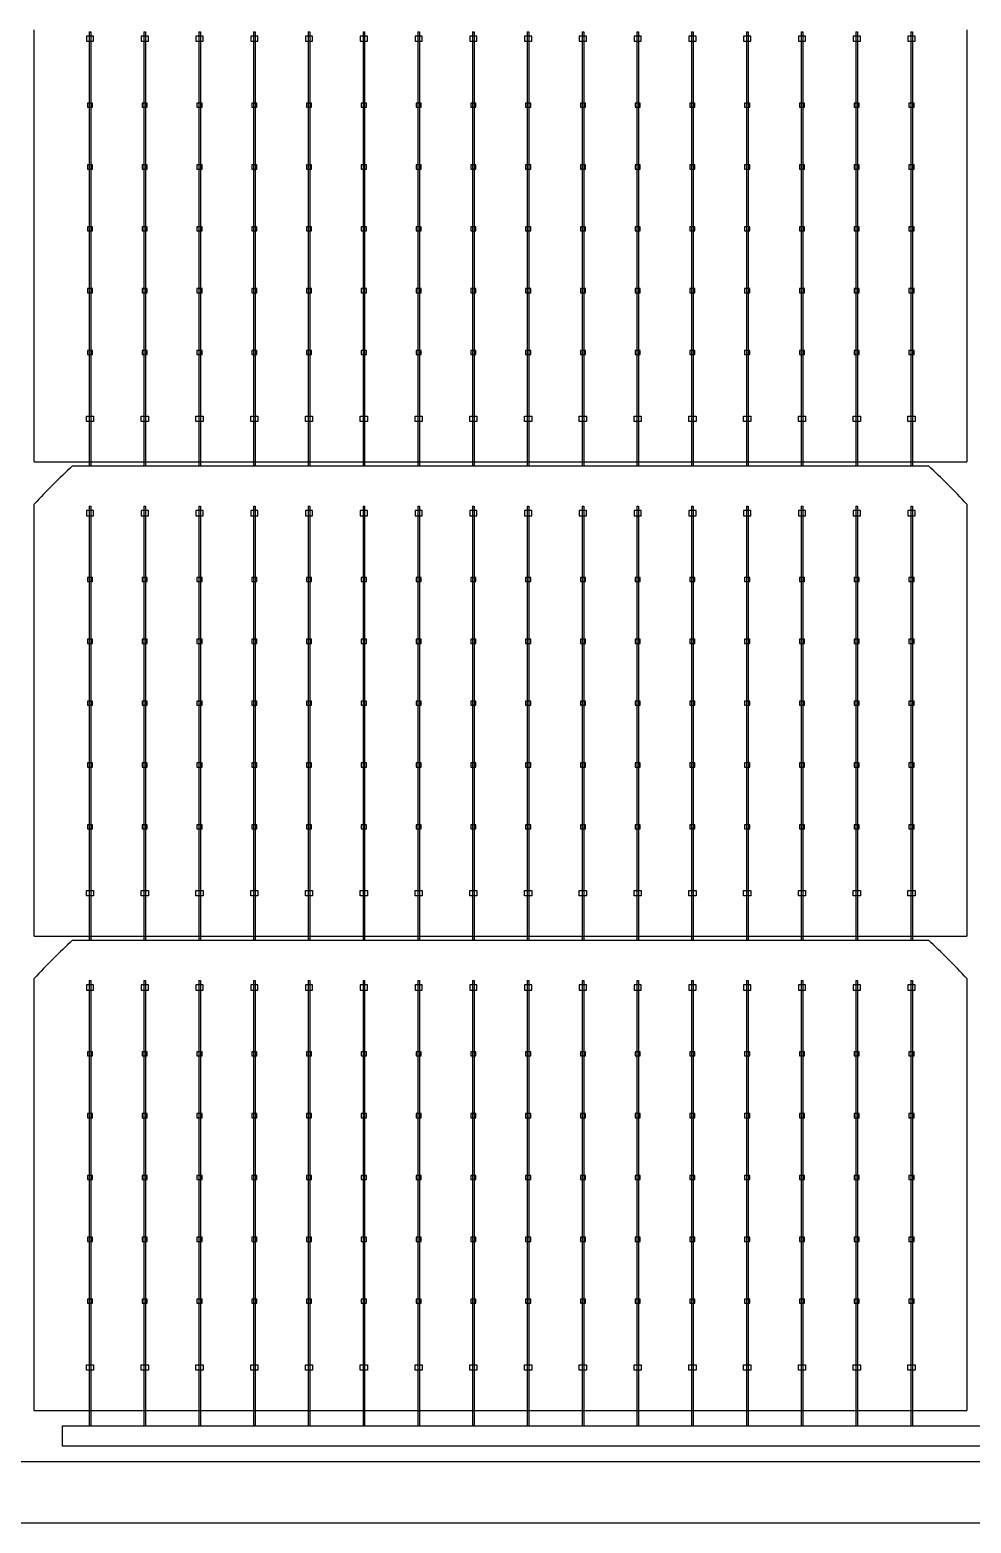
# Model space of a CAD drawing. Header units: millimetres. Extents: x 10297564 to 11610295, y -9287743 to -8409454.
# Drawn here: x 10395599 to 10398164, y -9107605 to -9103535 of the extents above; entities that cross this region are included whole.
import ezdxf

# ---------------------------------------------------------------- set-up
doc = ezdxf.new("R2010")
doc.units = ezdxf.units.MM
doc.header["$LTSCALE"] = 100

msp = doc.modelspace()

# ---------------------------------------------------------------- linework, layer by layer
for p, q in [((10395760.6, -9103540.5), (10395760.6, -9104723.3)), ((10395765.1, -9103540.5), (10395765.1, -9104723.3)), ((10395909.8, -9103540.5), (10395909.8, -9104723.3)), ((10395914.3, -9103540.5), (10395914.3, -9104723.3)), ((10396059.1, -9103540.5), (10396059.1, -9104723.3)), ((10396063.5, -9103540.5), (10396063.5, -9104723.3)), ((10396208.3, -9103540.5), (10396208.3, -9104723.3)), ((10396212.8, -9103540.5), (10396212.8, -9104723.3)), ((10396357.6, -9103540.5), (10396357.6, -9104723.3)), ((10396362, -9103540.5), (10396362, -9104723.3)), ((10396506.8, -9103540.5), (10396506.8, -9104723.3)), ((10396511.3, -9103540.5), (10396511.3, -9104723.3)), ((10396656.1, -9103540.5), (10396656.1, -9104723.3)), ((10396660.5, -9103540.5), (10396660.5, -9104723.3)), ((10396805.3, -9103540.5), (10396805.3, -9104723.3)), ((10396809.8, -9103540.5), (10396809.8, -9104723.3)), ((10396954.6, -9103540.5), (10396954.6, -9104723.3)), ((10396959, -9103540.5), (10396959, -9104723.3)), ((10397103.8, -9103540.5), (10397103.8, -9104723.3)), ((10397108.3, -9103540.5), (10397108.3, -9104723.3)), ((10397253.1, -9103540.5), (10397253.1, -9104723.3)), ((10397257.5, -9103540.5), (10397257.5, -9104723.3)), ((10397402.3, -9103540.5), (10397402.3, -9104723.3)), ((10397406.8, -9103540.5), (10397406.8, -9104723.3)), ((10397551.6, -9103540.5), (10397551.6, -9104723.3)), ((10397556, -9103540.5), (10397556, -9104723.3)), ((10397700.8, -9103540.5), (10397700.8, -9104723.3)), ((10397705.3, -9103540.5), (10397705.3, -9104723.3)), ((10397850.1, -9103540.5), (10397850.1, -9104723.3)), ((10397854.5, -9103540.5), (10397854.5, -9104723.3)), ((10397999.3, -9103540.5), (10397999.3, -9104723.3)), ((10398003.8, -9103540.5), (10398003.8, -9104723.3)), ((10395610.8, -9104712.1), (10398152.2, -9104712.1)), ((10395760.6, -9104833.1), (10395760.6, -9106016)), ((10395765.1, -9104833.1), (10395765.1, -9106016)), ((10395909.8, -9104833.1), (10395909.8, -9106016)), ((10395914.3, -9104833.1), (10395914.3, -9106016)), ((10396059.1, -9104833.1), (10396059.1, -9106016)), ((10396063.5, -9104833.1), (10396063.5, -9106016)), ((10396208.3, -9104833.1), (10396208.3, -9106016)), ((10396212.8, -9104833.1), (10396212.8, -9106016)), ((10396357.6, -9104833.1), (10396357.6, -9106016)), ((10396362, -9104833.1), (10396362, -9106016)), ((10396506.8, -9104833.1), (10396506.8, -9106016)), ((10396511.3, -9104833.1), (10396511.3, -9106016)), ((10396656.1, -9104833.1), (10396656.1, -9106016)), ((10396660.5, -9104833.1), (10396660.5, -9106016)), ((10396805.3, -9104833.1), (10396805.3, -9106016)), ((10396809.8, -9104833.1), (10396809.8, -9106016)), ((10396954.6, -9104833.1), (10396954.6, -9106016)), ((10396959, -9104833.1), (10396959, -9106016)), ((10397103.8, -9104833.1), (10397103.8, -9106016)), ((10397108.3, -9104833.1), (10397108.3, -9106016)), ((10397253.1, -9104833.1), (10397253.1, -9106016)), ((10397257.5, -9104833.1), (10397257.5, -9106016)), ((10397402.3, -9104833.1), (10397402.3, -9106016)), ((10397406.8, -9104833.1), (10397406.8, -9106016)), ((10397551.6, -9104833.1), (10397551.6, -9106016)), ((10397556, -9104833.1), (10397556, -9106016)), ((10397700.8, -9104833.1), (10397700.8, -9106016)), ((10397705.3, -9104833.1), (10397705.3, -9106016)), ((10397850.1, -9104833.1), (10397850.1, -9106016)), ((10397854.5, -9104833.1), (10397854.5, -9106016)), ((10397999.3, -9104833.1), (10397999.3, -9106016)), ((10398003.8, -9104833.1), (10398003.8, -9106016)), ((10395610.8, -9106004.8), (10398152.2, -9106004.8)), ((10395760.6, -9106125.8), (10395760.6, -9107339.3)), ((10395765.1, -9106125.8), (10395765.1, -9107339.3)), ((10395909.8, -9106125.8), (10395909.8, -9107339.3)), ((10395914.3, -9106125.8), (10395914.3, -9107339.3)), ((10396059.1, -9106125.8), (10396059.1, -9107339.3)), ((10396063.5, -9106125.8), (10396063.5, -9107339.3)), ((10396208.3, -9106125.8), (10396208.3, -9107339.3)), ((10396212.8, -9106125.8), (10396212.8, -9107339.3)), ((10396357.6, -9106125.8), (10396357.6, -9107339.3)), ((10396362, -9106125.8), (10396362, -9107339.3)), ((10396506.8, -9106125.8), (10396506.8, -9107339.3)), ((10396511.3, -9106125.8), (10396511.3, -9107339.3)), ((10396656.1, -9106125.8), (10396656.1, -9107339.3)), ((10396660.5, -9106125.8), (10396660.5, -9107339.3)), ((10396805.3, -9106125.8), (10396805.3, -9107339.3)), ((10396809.8, -9106125.8), (10396809.8, -9107339.3)), ((10396954.6, -9106125.8), (10396954.6, -9107339.3)), ((10396959, -9106125.8), (10396959, -9107339.3)), ((10397103.8, -9106125.8), (10397103.8, -9107339.3)), ((10397108.3, -9106125.8), (10397108.3, -9107339.3)), ((10397253.1, -9106125.8), (10397253.1, -9107339.3)), ((10397257.5, -9106125.8), (10397257.5, -9107339.3)), ((10397402.3, -9106125.8), (10397402.3, -9107339.3)), ((10397406.8, -9106125.8), (10397406.8, -9107339.3)), ((10397551.6, -9106125.8), (10397551.6, -9107339.3)), ((10397556, -9106125.8), (10397556, -9107339.3)), ((10397700.8, -9106125.8), (10397700.8, -9107339.3)), ((10397705.3, -9106125.8), (10397705.3, -9107339.3)), ((10397850.1, -9106125.8), (10397850.1, -9107339.3)), ((10397854.5, -9106125.8), (10397854.5, -9107339.3)), ((10397999.3, -9106125.8), (10397999.3, -9107339.3)), ((10398003.8, -9106125.8), (10398003.8, -9107339.3)), ((10395610.8, -9107297.4), (10398152.2, -9107297.4))]:
    msp.add_line(p, q)
for points in [[(10390262.3, -9073235.9), (10406065.8, -9073235.9), (10406065.8, -9107604.7), (10390262.3, -9107604.7)], [(10390429.7, -9073403.3), (10405898.4, -9073403.3), (10405898.4, -9107437.3), (10390429.7, -9107437.3)], [(10395772.6, -9103566.5), (10395772.6, -9103552.6), (10395753.1, -9103552.6), (10395753.1, -9103566.5)], [(10395921.8, -9103566.5), (10395921.8, -9103552.6), (10395902.3, -9103552.6), (10395902.3, -9103566.5)], [(10396071.1, -9103566.5), (10396071.1, -9103552.6), (10396051.6, -9103552.6), (10396051.6, -9103566.5)], [(10396220.3, -9103566.5), (10396220.3, -9103552.6), (10396200.8, -9103552.6), (10396200.8, -9103566.5)], [(10396369.6, -9103566.5), (10396369.6, -9103552.6), (10396350, -9103552.6), (10396350, -9103566.5)], [(10396518.8, -9103566.5), (10396518.8, -9103552.6), (10396499.3, -9103552.6), (10396499.3, -9103566.5)], [(10396668.1, -9103566.5), (10396668.1, -9103552.6), (10396648.5, -9103552.6), (10396648.5, -9103566.5)], [(10396817.3, -9103566.5), (10396817.3, -9103552.6), (10396797.8, -9103552.6), (10396797.8, -9103566.5)], [(10396966.6, -9103566.5), (10396966.6, -9103552.6), (10396947, -9103552.6), (10396947, -9103566.5)], [(10397115.8, -9103566.5), (10397115.8, -9103552.6), (10397096.3, -9103552.6), (10397096.3, -9103566.5)], [(10397265.1, -9103566.5), (10397265.1, -9103552.6), (10397245.5, -9103552.6), (10397245.5, -9103566.5)], [(10397414.3, -9103566.5), (10397414.3, -9103552.6), (10397394.8, -9103552.6), (10397394.8, -9103566.5)], [(10397563.6, -9103566.5), (10397563.6, -9103552.6), (10397544, -9103552.6), (10397544, -9103566.5)], [(10397712.8, -9103566.5), (10397712.8, -9103552.6), (10397693.3, -9103552.6), (10397693.3, -9103566.5)], [(10397862.1, -9103566.5), (10397862.1, -9103552.6), (10397842.5, -9103552.6), (10397842.5, -9103566.5)], [(10398011.3, -9103566.5), (10398011.3, -9103552.6), (10397991.8, -9103552.6), (10397991.8, -9103566.5)], [(10395755.8, -9103746.1), (10395769.8, -9103746.1), (10395769.8, -9103734.9), (10395755.8, -9103734.9)], [(10395905.1, -9103746.1), (10395919, -9103746.1), (10395919, -9103734.9), (10395905.1, -9103734.9)], [(10396054.3, -9103746.1), (10396068.3, -9103746.1), (10396068.3, -9103734.9), (10396054.3, -9103734.9)], [(10396203.6, -9103746.1), (10396217.5, -9103746.1), (10396217.5, -9103734.9), (10396203.6, -9103734.9)], [(10396352.8, -9103746.1), (10396366.8, -9103746.1), (10396366.8, -9103734.9), (10396352.8, -9103734.9)], [(10396502.1, -9103746.1), (10396516, -9103746.1), (10396516, -9103734.9), (10396502.1, -9103734.9)], [(10396651.3, -9103746.1), (10396665.3, -9103746.1), (10396665.3, -9103734.9), (10396651.3, -9103734.9)], [(10396800.6, -9103746.1), (10396814.5, -9103746.1), (10396814.5, -9103734.9), (10396800.6, -9103734.9)], [(10396949.8, -9103746.1), (10396963.8, -9103746.1), (10396963.8, -9103734.9), (10396949.8, -9103734.9)], [(10397099.1, -9103746.1), (10397113, -9103746.1), (10397113, -9103734.9), (10397099.1, -9103734.9)], [(10397248.3, -9103746.1), (10397262.3, -9103746.1), (10397262.3, -9103734.9), (10397248.3, -9103734.9)], [(10397397.6, -9103746.1), (10397411.5, -9103746.1), (10397411.5, -9103734.9), (10397397.6, -9103734.9)], [(10397546.8, -9103746.1), (10397560.8, -9103746.1), (10397560.8, -9103734.9), (10397546.8, -9103734.9)], [(10397696.1, -9103746.1), (10397710, -9103746.1), (10397710, -9103734.9), (10397696.1, -9103734.9)], [(10397845.3, -9103746.1), (10397859.3, -9103746.1), (10397859.3, -9103734.9), (10397845.3, -9103734.9)], [(10397994.6, -9103746.1), (10398008.5, -9103746.1), (10398008.5, -9103734.9), (10397994.6, -9103734.9)], [(10395755.8, -9103914.5), (10395769.8, -9103914.5), (10395769.8, -9103903.4), (10395755.8, -9103903.4)], [(10395905.1, -9103914.5), (10395919, -9103914.5), (10395919, -9103903.4), (10395905.1, -9103903.4)], [(10396054.3, -9103914.5), (10396068.3, -9103914.5), (10396068.3, -9103903.4), (10396054.3, -9103903.4)], [(10396203.6, -9103914.5), (10396217.5, -9103914.5), (10396217.5, -9103903.4), (10396203.6, -9103903.4)], [(10396352.8, -9103914.5), (10396366.8, -9103914.5), (10396366.8, -9103903.4), (10396352.8, -9103903.4)], [(10396502.1, -9103914.5), (10396516, -9103914.5), (10396516, -9103903.4), (10396502.1, -9103903.4)], [(10396651.3, -9103914.5), (10396665.3, -9103914.5), (10396665.3, -9103903.4), (10396651.3, -9103903.4)], [(10396800.6, -9103914.5), (10396814.5, -9103914.5), (10396814.5, -9103903.4), (10396800.6, -9103903.4)], [(10396949.8, -9103914.5), (10396963.8, -9103914.5), (10396963.8, -9103903.4), (10396949.8, -9103903.4)], [(10397099.1, -9103914.5), (10397113, -9103914.5), (10397113, -9103903.4), (10397099.1, -9103903.4)], [(10397248.3, -9103914.5), (10397262.3, -9103914.5), (10397262.3, -9103903.4), (10397248.3, -9103903.4)], [(10397397.6, -9103914.5), (10397411.5, -9103914.5), (10397411.5, -9103903.4), (10397397.6, -9103903.4)], [(10397546.8, -9103914.5), (10397560.8, -9103914.5), (10397560.8, -9103903.4), (10397546.8, -9103903.4)], [(10397696.1, -9103914.5), (10397710, -9103914.5), (10397710, -9103903.4), (10397696.1, -9103903.4)], [(10397845.3, -9103914.5), (10397859.3, -9103914.5), (10397859.3, -9103903.4), (10397845.3, -9103903.4)], [(10397994.6, -9103914.5), (10398008.5, -9103914.5), (10398008.5, -9103903.4), (10397994.6, -9103903.4)], [(10395755.8, -9104083), (10395769.8, -9104083), (10395769.8, -9104071.9), (10395755.8, -9104071.9)], [(10395905.1, -9104083), (10395919, -9104083), (10395919, -9104071.9), (10395905.1, -9104071.9)], [(10396054.3, -9104083), (10396068.3, -9104083), (10396068.3, -9104071.9), (10396054.3, -9104071.9)], [(10396203.6, -9104083), (10396217.5, -9104083), (10396217.5, -9104071.9), (10396203.6, -9104071.9)], [(10396352.8, -9104083), (10396366.8, -9104083), (10396366.8, -9104071.9), (10396352.8, -9104071.9)], [(10396502.1, -9104083), (10396516, -9104083), (10396516, -9104071.9), (10396502.1, -9104071.9)], [(10396651.3, -9104083), (10396665.3, -9104083), (10396665.3, -9104071.9), (10396651.3, -9104071.9)], [(10396800.6, -9104083), (10396814.5, -9104083), (10396814.5, -9104071.9), (10396800.6, -9104071.9)], [(10396949.8, -9104083), (10396963.8, -9104083), (10396963.8, -9104071.9), (10396949.8, -9104071.9)], [(10397099.1, -9104083), (10397113, -9104083), (10397113, -9104071.9), (10397099.1, -9104071.9)], [(10397248.3, -9104083), (10397262.3, -9104083), (10397262.3, -9104071.9), (10397248.3, -9104071.9)], [(10397397.6, -9104083), (10397411.5, -9104083), (10397411.5, -9104071.9), (10397397.6, -9104071.9)], [(10397546.8, -9104083), (10397560.8, -9104083), (10397560.8, -9104071.9), (10397546.8, -9104071.9)], [(10397696.1, -9104083), (10397710, -9104083), (10397710, -9104071.9), (10397696.1, -9104071.9)], [(10397845.3, -9104083), (10397859.3, -9104083), (10397859.3, -9104071.9), (10397845.3, -9104071.9)], [(10397994.6, -9104083), (10398008.5, -9104083), (10398008.5, -9104071.9), (10397994.6, -9104071.9)], [(10395755.8, -9104251.5), (10395769.8, -9104251.5), (10395769.8, -9104240.4), (10395755.8, -9104240.4)], [(10395905.1, -9104251.5), (10395919, -9104251.5), (10395919, -9104240.4), (10395905.1, -9104240.4)], [(10396054.3, -9104251.5), (10396068.3, -9104251.5), (10396068.3, -9104240.4), (10396054.3, -9104240.4)], [(10396203.6, -9104251.5), (10396217.5, -9104251.5), (10396217.5, -9104240.4), (10396203.6, -9104240.4)], [(10396352.8, -9104251.5), (10396366.8, -9104251.5), (10396366.8, -9104240.4), (10396352.8, -9104240.4)], [(10396502.1, -9104251.5), (10396516, -9104251.5), (10396516, -9104240.4), (10396502.1, -9104240.4)], [(10396651.3, -9104251.5), (10396665.3, -9104251.5), (10396665.3, -9104240.4), (10396651.3, -9104240.4)], [(10396800.6, -9104251.5), (10396814.5, -9104251.5), (10396814.5, -9104240.4), (10396800.6, -9104240.4)], [(10396949.8, -9104251.5), (10396963.8, -9104251.5), (10396963.8, -9104240.4), (10396949.8, -9104240.4)], [(10397099.1, -9104251.5), (10397113, -9104251.5), (10397113, -9104240.4), (10397099.1, -9104240.4)], [(10397248.3, -9104251.5), (10397262.3, -9104251.5), (10397262.3, -9104240.4), (10397248.3, -9104240.4)], [(10397397.6, -9104251.5), (10397411.5, -9104251.5), (10397411.5, -9104240.4), (10397397.6, -9104240.4)], [(10397546.8, -9104251.5), (10397560.8, -9104251.5), (10397560.8, -9104240.4), (10397546.8, -9104240.4)], [(10397696.1, -9104251.5), (10397710, -9104251.5), (10397710, -9104240.4), (10397696.1, -9104240.4)], [(10397845.3, -9104251.5), (10397859.3, -9104251.5), (10397859.3, -9104240.4), (10397845.3, -9104240.4)], [(10397994.6, -9104251.5), (10398008.5, -9104251.5), (10398008.5, -9104240.4), (10397994.6, -9104240.4)], [(10395755.8, -9104420), (10395769.8, -9104420), (10395769.8, -9104408.9), (10395755.8, -9104408.9)], [(10395905.1, -9104420), (10395919, -9104420), (10395919, -9104408.9), (10395905.1, -9104408.9)], [(10396054.3, -9104420), (10396068.3, -9104420), (10396068.3, -9104408.9), (10396054.3, -9104408.9)], [(10396203.6, -9104420), (10396217.5, -9104420), (10396217.5, -9104408.9), (10396203.6, -9104408.9)], [(10396352.8, -9104420), (10396366.8, -9104420), (10396366.8, -9104408.9), (10396352.8, -9104408.9)], [(10396502.1, -9104420), (10396516, -9104420), (10396516, -9104408.9), (10396502.1, -9104408.9)], [(10396651.3, -9104420), (10396665.3, -9104420), (10396665.3, -9104408.9), (10396651.3, -9104408.9)], [(10396800.6, -9104420), (10396814.5, -9104420), (10396814.5, -9104408.9), (10396800.6, -9104408.9)], [(10396949.8, -9104420), (10396963.8, -9104420), (10396963.8, -9104408.9), (10396949.8, -9104408.9)], [(10397099.1, -9104420), (10397113, -9104420), (10397113, -9104408.9), (10397099.1, -9104408.9)], [(10397248.3, -9104420), (10397262.3, -9104420), (10397262.3, -9104408.9), (10397248.3, -9104408.9)], [(10397397.6, -9104420), (10397411.5, -9104420), (10397411.5, -9104408.9), (10397397.6, -9104408.9)], [(10397546.8, -9104420), (10397560.8, -9104420), (10397560.8, -9104408.9), (10397546.8, -9104408.9)], [(10397696.1, -9104420), (10397710, -9104420), (10397710, -9104408.9), (10397696.1, -9104408.9)], [(10397845.3, -9104420), (10397859.3, -9104420), (10397859.3, -9104408.9), (10397845.3, -9104408.9)], [(10397994.6, -9104420), (10398008.5, -9104420), (10398008.5, -9104408.9), (10397994.6, -9104408.9)], [(10395772.6, -9104588.4), (10395772.6, -9104602.3), (10395753.1, -9104602.3), (10395753.1, -9104588.4)], [(10395921.8, -9104588.4), (10395921.8, -9104602.3), (10395902.3, -9104602.3), (10395902.3, -9104588.4)], [(10396071.1, -9104588.4), (10396071.1, -9104602.3), (10396051.6, -9104602.3), (10396051.6, -9104588.4)], [(10396220.3, -9104588.4), (10396220.3, -9104602.3), (10396200.8, -9104602.3), (10396200.8, -9104588.4)], [(10396369.6, -9104588.4), (10396369.6, -9104602.3), (10396350, -9104602.3), (10396350, -9104588.4)], [(10396518.8, -9104588.4), (10396518.8, -9104602.3), (10396499.3, -9104602.3), (10396499.3, -9104588.4)], [(10396668.1, -9104588.4), (10396668.1, -9104602.3), (10396648.5, -9104602.3), (10396648.5, -9104588.4)], [(10396817.3, -9104588.4), (10396817.3, -9104602.3), (10396797.8, -9104602.3), (10396797.8, -9104588.4)], [(10396966.6, -9104588.4), (10396966.6, -9104602.3), (10396947, -9104602.3), (10396947, -9104588.4)], [(10397115.8, -9104588.4), (10397115.8, -9104602.3), (10397096.3, -9104602.3), (10397096.3, -9104588.4)], [(10397265.1, -9104588.4), (10397265.1, -9104602.3), (10397245.5, -9104602.3), (10397245.5, -9104588.4)], [(10397414.3, -9104588.4), (10397414.3, -9104602.3), (10397394.8, -9104602.3), (10397394.8, -9104588.4)], [(10397563.6, -9104588.4), (10397563.6, -9104602.3), (10397544, -9104602.3), (10397544, -9104588.4)], [(10397712.8, -9104588.4), (10397712.8, -9104602.3), (10397693.3, -9104602.3), (10397693.3, -9104588.4)], [(10397862.1, -9104588.4), (10397862.1, -9104602.3), (10397842.5, -9104602.3), (10397842.5, -9104588.4)], [(10398011.3, -9104588.4), (10398011.3, -9104602.3), (10397991.8, -9104602.3), (10397991.8, -9104588.4)], [(10395772.6, -9104859.2), (10395772.6, -9104845.3), (10395753.1, -9104845.3), (10395753.1, -9104859.2)], [(10395921.8, -9104859.2), (10395921.8, -9104845.3), (10395902.3, -9104845.3), (10395902.3, -9104859.2)], [(10396071.1, -9104859.2), (10396071.1, -9104845.3), (10396051.6, -9104845.3), (10396051.6, -9104859.2)], [(10396220.3, -9104859.2), (10396220.3, -9104845.3), (10396200.8, -9104845.3), (10396200.8, -9104859.2)], [(10396369.6, -9104859.2), (10396369.6, -9104845.3), (10396350, -9104845.3), (10396350, -9104859.2)], [(10396518.8, -9104859.2), (10396518.8, -9104845.3), (10396499.3, -9104845.3), (10396499.3, -9104859.2)], [(10396668.1, -9104859.2), (10396668.1, -9104845.3), (10396648.5, -9104845.3), (10396648.5, -9104859.2)], [(10396817.3, -9104859.2), (10396817.3, -9104845.3), (10396797.8, -9104845.3), (10396797.8, -9104859.2)], [(10396966.6, -9104859.2), (10396966.6, -9104845.3), (10396947, -9104845.3), (10396947, -9104859.2)], [(10397115.8, -9104859.2), (10397115.8, -9104845.3), (10397096.3, -9104845.3), (10397096.3, -9104859.2)], [(10397265.1, -9104859.2), (10397265.1, -9104845.3), (10397245.5, -9104845.3), (10397245.5, -9104859.2)], [(10397414.3, -9104859.2), (10397414.3, -9104845.3), (10397394.8, -9104845.3), (10397394.8, -9104859.2)], [(10397563.6, -9104859.2), (10397563.6, -9104845.3), (10397544, -9104845.3), (10397544, -9104859.2)], [(10397712.8, -9104859.2), (10397712.8, -9104845.3), (10397693.3, -9104845.3), (10397693.3, -9104859.2)], [(10397862.1, -9104859.2), (10397862.1, -9104845.3), (10397842.5, -9104845.3), (10397842.5, -9104859.2)], [(10398011.3, -9104859.2), (10398011.3, -9104845.3), (10397991.8, -9104845.3), (10397991.8, -9104859.2)], [(10395755.8, -9105038.7), (10395769.8, -9105038.7), (10395769.8, -9105027.6), (10395755.8, -9105027.6)], [(10395905.1, -9105038.7), (10395919, -9105038.7), (10395919, -9105027.6), (10395905.1, -9105027.6)], [(10396054.3, -9105038.7), (10396068.3, -9105038.7), (10396068.3, -9105027.6), (10396054.3, -9105027.6)], [(10396203.6, -9105038.7), (10396217.5, -9105038.7), (10396217.5, -9105027.6), (10396203.6, -9105027.6)], [(10396352.8, -9105038.7), (10396366.8, -9105038.7), (10396366.8, -9105027.6), (10396352.8, -9105027.6)], [(10396502.1, -9105038.7), (10396516, -9105038.7), (10396516, -9105027.6), (10396502.1, -9105027.6)], [(10396651.3, -9105038.7), (10396665.3, -9105038.7), (10396665.3, -9105027.6), (10396651.3, -9105027.6)], [(10396800.6, -9105038.7), (10396814.5, -9105038.7), (10396814.5, -9105027.6), (10396800.6, -9105027.6)], [(10396949.8, -9105038.7), (10396963.8, -9105038.7), (10396963.8, -9105027.6), (10396949.8, -9105027.6)], [(10397099.1, -9105038.7), (10397113, -9105038.7), (10397113, -9105027.6), (10397099.1, -9105027.6)], [(10397248.3, -9105038.7), (10397262.3, -9105038.7), (10397262.3, -9105027.6), (10397248.3, -9105027.6)], [(10397397.6, -9105038.7), (10397411.5, -9105038.7), (10397411.5, -9105027.6), (10397397.6, -9105027.6)], [(10397546.8, -9105038.7), (10397560.8, -9105038.7), (10397560.8, -9105027.6), (10397546.8, -9105027.6)], [(10397696.1, -9105038.7), (10397710, -9105038.7), (10397710, -9105027.6), (10397696.1, -9105027.6)], [(10397845.3, -9105038.7), (10397859.3, -9105038.7), (10397859.3, -9105027.6), (10397845.3, -9105027.6)], [(10397994.6, -9105038.7), (10398008.5, -9105038.7), (10398008.5, -9105027.6), (10397994.6, -9105027.6)], [(10395755.8, -9105207.2), (10395769.8, -9105207.2), (10395769.8, -9105196.1), (10395755.8, -9105196.1)], [(10395905.1, -9105207.2), (10395919, -9105207.2), (10395919, -9105196.1), (10395905.1, -9105196.1)], [(10396054.3, -9105207.2), (10396068.3, -9105207.2), (10396068.3, -9105196.1), (10396054.3, -9105196.1)], [(10396203.6, -9105207.2), (10396217.5, -9105207.2), (10396217.5, -9105196.1), (10396203.6, -9105196.1)], [(10396352.8, -9105207.2), (10396366.8, -9105207.2), (10396366.8, -9105196.1), (10396352.8, -9105196.1)], [(10396502.1, -9105207.2), (10396516, -9105207.2), (10396516, -9105196.1), (10396502.1, -9105196.1)], [(10396651.3, -9105207.2), (10396665.3, -9105207.2), (10396665.3, -9105196.1), (10396651.3, -9105196.1)], [(10396800.6, -9105207.2), (10396814.5, -9105207.2), (10396814.5, -9105196.1), (10396800.6, -9105196.1)], [(10396949.8, -9105207.2), (10396963.8, -9105207.2), (10396963.8, -9105196.1), (10396949.8, -9105196.1)], [(10397099.1, -9105207.2), (10397113, -9105207.2), (10397113, -9105196.1), (10397099.1, -9105196.1)], [(10397248.3, -9105207.2), (10397262.3, -9105207.2), (10397262.3, -9105196.1), (10397248.3, -9105196.1)], [(10397397.6, -9105207.2), (10397411.5, -9105207.2), (10397411.5, -9105196.1), (10397397.6, -9105196.1)], [(10397546.8, -9105207.2), (10397560.8, -9105207.2), (10397560.8, -9105196.1), (10397546.8, -9105196.1)], [(10397696.1, -9105207.2), (10397710, -9105207.2), (10397710, -9105196.1), (10397696.1, -9105196.1)], [(10397845.3, -9105207.2), (10397859.3, -9105207.2), (10397859.3, -9105196.1), (10397845.3, -9105196.1)], [(10397994.6, -9105207.2), (10398008.5, -9105207.2), (10398008.5, -9105196.1), (10397994.6, -9105196.1)], [(10395755.8, -9105375.7), (10395769.8, -9105375.7), (10395769.8, -9105364.6), (10395755.8, -9105364.6)], [(10395905.1, -9105375.7), (10395919, -9105375.7), (10395919, -9105364.6), (10395905.1, -9105364.6)], [(10396054.3, -9105375.7), (10396068.3, -9105375.7), (10396068.3, -9105364.6), (10396054.3, -9105364.6)], [(10396203.6, -9105375.7), (10396217.5, -9105375.7), (10396217.5, -9105364.6), (10396203.6, -9105364.6)], [(10396352.8, -9105375.7), (10396366.8, -9105375.7), (10396366.8, -9105364.6), (10396352.8, -9105364.6)], [(10396502.1, -9105375.7), (10396516, -9105375.7), (10396516, -9105364.6), (10396502.1, -9105364.6)], [(10396651.3, -9105375.7), (10396665.3, -9105375.7), (10396665.3, -9105364.6), (10396651.3, -9105364.6)], [(10396800.6, -9105375.7), (10396814.5, -9105375.7), (10396814.5, -9105364.6), (10396800.6, -9105364.6)], [(10396949.8, -9105375.7), (10396963.8, -9105375.7), (10396963.8, -9105364.6), (10396949.8, -9105364.6)], [(10397099.1, -9105375.7), (10397113, -9105375.7), (10397113, -9105364.6), (10397099.1, -9105364.6)], [(10397248.3, -9105375.7), (10397262.3, -9105375.7), (10397262.3, -9105364.6), (10397248.3, -9105364.6)], [(10397397.6, -9105375.7), (10397411.5, -9105375.7), (10397411.5, -9105364.6), (10397397.6, -9105364.6)], [(10397546.8, -9105375.7), (10397560.8, -9105375.7), (10397560.8, -9105364.6), (10397546.8, -9105364.6)], [(10397696.1, -9105375.7), (10397710, -9105375.7), (10397710, -9105364.6), (10397696.1, -9105364.6)], [(10397845.3, -9105375.7), (10397859.3, -9105375.7), (10397859.3, -9105364.6), (10397845.3, -9105364.6)], [(10397994.6, -9105375.7), (10398008.5, -9105375.7), (10398008.5, -9105364.6), (10397994.6, -9105364.6)], [(10395755.8, -9105544.2), (10395769.8, -9105544.2), (10395769.8, -9105533), (10395755.8, -9105533)], [(10395905.1, -9105544.2), (10395919, -9105544.2), (10395919, -9105533), (10395905.1, -9105533)], [(10396054.3, -9105544.2), (10396068.3, -9105544.2), (10396068.3, -9105533), (10396054.3, -9105533)], [(10396203.6, -9105544.2), (10396217.5, -9105544.2), (10396217.5, -9105533), (10396203.6, -9105533)], [(10396352.8, -9105544.2), (10396366.8, -9105544.2), (10396366.8, -9105533), (10396352.8, -9105533)], [(10396502.1, -9105544.2), (10396516, -9105544.2), (10396516, -9105533), (10396502.1, -9105533)], [(10396651.3, -9105544.2), (10396665.3, -9105544.2), (10396665.3, -9105533), (10396651.3, -9105533)], [(10396800.6, -9105544.2), (10396814.5, -9105544.2), (10396814.5, -9105533), (10396800.6, -9105533)], [(10396949.8, -9105544.2), (10396963.8, -9105544.2), (10396963.8, -9105533), (10396949.8, -9105533)], [(10397099.1, -9105544.2), (10397113, -9105544.2), (10397113, -9105533), (10397099.1, -9105533)], [(10397248.3, -9105544.2), (10397262.3, -9105544.2), (10397262.3, -9105533), (10397248.3, -9105533)], [(10397397.6, -9105544.2), (10397411.5, -9105544.2), (10397411.5, -9105533), (10397397.6, -9105533)], [(10397546.8, -9105544.2), (10397560.8, -9105544.2), (10397560.8, -9105533), (10397546.8, -9105533)], [(10397696.1, -9105544.2), (10397710, -9105544.2), (10397710, -9105533), (10397696.1, -9105533)], [(10397845.3, -9105544.2), (10397859.3, -9105544.2), (10397859.3, -9105533), (10397845.3, -9105533)], [(10397994.6, -9105544.2), (10398008.5, -9105544.2), (10398008.5, -9105533), (10397994.6, -9105533)], [(10395755.8, -9105712.7), (10395769.8, -9105712.7), (10395769.8, -9105701.5), (10395755.8, -9105701.5)], [(10395905.1, -9105712.7), (10395919, -9105712.7), (10395919, -9105701.5), (10395905.1, -9105701.5)], [(10396054.3, -9105712.7), (10396068.3, -9105712.7), (10396068.3, -9105701.5), (10396054.3, -9105701.5)], [(10396203.6, -9105712.7), (10396217.5, -9105712.7), (10396217.5, -9105701.5), (10396203.6, -9105701.5)], [(10396352.8, -9105712.7), (10396366.8, -9105712.7), (10396366.8, -9105701.5), (10396352.8, -9105701.5)], [(10396502.1, -9105712.7), (10396516, -9105712.7), (10396516, -9105701.5), (10396502.1, -9105701.5)], [(10396651.3, -9105712.7), (10396665.3, -9105712.7), (10396665.3, -9105701.5), (10396651.3, -9105701.5)], [(10396800.6, -9105712.7), (10396814.5, -9105712.7), (10396814.5, -9105701.5), (10396800.6, -9105701.5)], [(10396949.8, -9105712.7), (10396963.8, -9105712.7), (10396963.8, -9105701.5), (10396949.8, -9105701.5)], [(10397099.1, -9105712.7), (10397113, -9105712.7), (10397113, -9105701.5), (10397099.1, -9105701.5)], [(10397248.3, -9105712.7), (10397262.3, -9105712.7), (10397262.3, -9105701.5), (10397248.3, -9105701.5)], [(10397397.6, -9105712.7), (10397411.5, -9105712.7), (10397411.5, -9105701.5), (10397397.6, -9105701.5)], [(10397546.8, -9105712.7), (10397560.8, -9105712.7), (10397560.8, -9105701.5), (10397546.8, -9105701.5)], [(10397696.1, -9105712.7), (10397710, -9105712.7), (10397710, -9105701.5), (10397696.1, -9105701.5)], [(10397845.3, -9105712.7), (10397859.3, -9105712.7), (10397859.3, -9105701.5), (10397845.3, -9105701.5)], [(10397994.6, -9105712.7), (10398008.5, -9105712.7), (10398008.5, -9105701.5), (10397994.6, -9105701.5)], [(10395772.6, -9105881.1), (10395772.6, -9105895), (10395753.1, -9105895), (10395753.1, -9105881.1)], [(10395921.8, -9105881.1), (10395921.8, -9105895), (10395902.3, -9105895), (10395902.3, -9105881.1)], [(10396071.1, -9105881.1), (10396071.1, -9105895), (10396051.6, -9105895), (10396051.6, -9105881.1)], [(10396220.3, -9105881.1), (10396220.3, -9105895), (10396200.8, -9105895), (10396200.8, -9105881.1)], [(10396369.6, -9105881.1), (10396369.6, -9105895), (10396350, -9105895), (10396350, -9105881.1)], [(10396518.8, -9105881.1), (10396518.8, -9105895), (10396499.3, -9105895), (10396499.3, -9105881.1)], [(10396668.1, -9105881.1), (10396668.1, -9105895), (10396648.5, -9105895), (10396648.5, -9105881.1)], [(10396817.3, -9105881.1), (10396817.3, -9105895), (10396797.8, -9105895), (10396797.8, -9105881.1)], [(10396966.6, -9105881.1), (10396966.6, -9105895), (10396947, -9105895), (10396947, -9105881.1)], [(10397115.8, -9105881.1), (10397115.8, -9105895), (10397096.3, -9105895), (10397096.3, -9105881.1)], [(10397265.1, -9105881.1), (10397265.1, -9105895), (10397245.5, -9105895), (10397245.5, -9105881.1)], [(10397414.3, -9105881.1), (10397414.3, -9105895), (10397394.8, -9105895), (10397394.8, -9105881.1)], [(10397563.6, -9105881.1), (10397563.6, -9105895), (10397544, -9105895), (10397544, -9105881.1)], [(10397712.8, -9105881.1), (10397712.8, -9105895), (10397693.3, -9105895), (10397693.3, -9105881.1)], [(10397862.1, -9105881.1), (10397862.1, -9105895), (10397842.5, -9105895), (10397842.5, -9105881.1)], [(10398011.3, -9105881.1), (10398011.3, -9105895), (10397991.8, -9105895), (10397991.8, -9105881.1)], [(10395772.6, -9106151.9), (10395772.6, -9106137.9), (10395753.1, -9106137.9), (10395753.1, -9106151.9)], [(10395921.8, -9106151.9), (10395921.8, -9106137.9), (10395902.3, -9106137.9), (10395902.3, -9106151.9)], [(10396071.1, -9106151.9), (10396071.1, -9106137.9), (10396051.6, -9106137.9), (10396051.6, -9106151.9)], [(10396220.3, -9106151.9), (10396220.3, -9106137.9), (10396200.8, -9106137.9), (10396200.8, -9106151.9)], [(10396369.6, -9106151.9), (10396369.6, -9106137.9), (10396350, -9106137.9), (10396350, -9106151.9)], [(10396518.8, -9106151.9), (10396518.8, -9106137.9), (10396499.3, -9106137.9), (10396499.3, -9106151.9)], [(10396668.1, -9106151.9), (10396668.1, -9106137.9), (10396648.5, -9106137.9), (10396648.5, -9106151.9)], [(10396817.3, -9106151.9), (10396817.3, -9106137.9), (10396797.8, -9106137.9), (10396797.8, -9106151.9)], [(10396966.6, -9106151.9), (10396966.6, -9106137.9), (10396947, -9106137.9), (10396947, -9106151.9)], [(10397115.8, -9106151.9), (10397115.8, -9106137.9), (10397096.3, -9106137.9), (10397096.3, -9106151.9)], [(10397265.1, -9106151.9), (10397265.1, -9106137.9), (10397245.5, -9106137.9), (10397245.5, -9106151.9)], [(10397414.3, -9106151.9), (10397414.3, -9106137.9), (10397394.8, -9106137.9), (10397394.8, -9106151.9)], [(10397563.6, -9106151.9), (10397563.6, -9106137.9), (10397544, -9106137.9), (10397544, -9106151.9)], [(10397712.8, -9106151.9), (10397712.8, -9106137.9), (10397693.3, -9106137.9), (10397693.3, -9106151.9)], [(10397862.1, -9106151.9), (10397862.1, -9106137.9), (10397842.5, -9106137.9), (10397842.5, -9106151.9)], [(10398011.3, -9106151.9), (10398011.3, -9106137.9), (10397991.8, -9106137.9), (10397991.8, -9106151.9)], [(10395755.8, -9106331.4), (10395769.8, -9106331.4), (10395769.8, -9106320.2), (10395755.8, -9106320.2)], [(10395905.1, -9106331.4), (10395919, -9106331.4), (10395919, -9106320.2), (10395905.1, -9106320.2)], [(10396054.3, -9106331.4), (10396068.3, -9106331.4), (10396068.3, -9106320.2), (10396054.3, -9106320.2)], [(10396203.6, -9106331.4), (10396217.5, -9106331.4), (10396217.5, -9106320.2), (10396203.6, -9106320.2)], [(10396352.8, -9106331.4), (10396366.8, -9106331.4), (10396366.8, -9106320.2), (10396352.8, -9106320.2)], [(10396502.1, -9106331.4), (10396516, -9106331.4), (10396516, -9106320.2), (10396502.1, -9106320.2)], [(10396651.3, -9106331.4), (10396665.3, -9106331.4), (10396665.3, -9106320.2), (10396651.3, -9106320.2)], [(10396800.6, -9106331.4), (10396814.5, -9106331.4), (10396814.5, -9106320.2), (10396800.6, -9106320.2)], [(10396949.8, -9106331.4), (10396963.8, -9106331.4), (10396963.8, -9106320.2), (10396949.8, -9106320.2)], [(10397099.1, -9106331.4), (10397113, -9106331.4), (10397113, -9106320.2), (10397099.1, -9106320.2)], [(10397248.3, -9106331.4), (10397262.3, -9106331.4), (10397262.3, -9106320.2), (10397248.3, -9106320.2)], [(10397397.6, -9106331.4), (10397411.5, -9106331.4), (10397411.5, -9106320.2), (10397397.6, -9106320.2)], [(10397546.8, -9106331.4), (10397560.8, -9106331.4), (10397560.8, -9106320.2), (10397546.8, -9106320.2)], [(10397696.1, -9106331.4), (10397710, -9106331.4), (10397710, -9106320.2), (10397696.1, -9106320.2)], [(10397845.3, -9106331.4), (10397859.3, -9106331.4), (10397859.3, -9106320.2), (10397845.3, -9106320.2)], [(10397994.6, -9106331.4), (10398008.5, -9106331.4), (10398008.5, -9106320.2), (10397994.6, -9106320.2)], [(10395755.8, -9106499.9), (10395769.8, -9106499.9), (10395769.8, -9106488.7), (10395755.8, -9106488.7)], [(10395905.1, -9106499.9), (10395919, -9106499.9), (10395919, -9106488.7), (10395905.1, -9106488.7)], [(10396054.3, -9106499.9), (10396068.3, -9106499.9), (10396068.3, -9106488.7), (10396054.3, -9106488.7)], [(10396203.6, -9106499.9), (10396217.5, -9106499.9), (10396217.5, -9106488.7), (10396203.6, -9106488.7)], [(10396352.8, -9106499.9), (10396366.8, -9106499.9), (10396366.8, -9106488.7), (10396352.8, -9106488.7)], [(10396502.1, -9106499.9), (10396516, -9106499.9), (10396516, -9106488.7), (10396502.1, -9106488.7)], [(10396651.3, -9106499.9), (10396665.3, -9106499.9), (10396665.3, -9106488.7), (10396651.3, -9106488.7)], [(10396800.6, -9106499.9), (10396814.5, -9106499.9), (10396814.5, -9106488.7), (10396800.6, -9106488.7)], [(10396949.8, -9106499.9), (10396963.8, -9106499.9), (10396963.8, -9106488.7), (10396949.8, -9106488.7)], [(10397099.1, -9106499.9), (10397113, -9106499.9), (10397113, -9106488.7), (10397099.1, -9106488.7)], [(10397248.3, -9106499.9), (10397262.3, -9106499.9), (10397262.3, -9106488.7), (10397248.3, -9106488.7)], [(10397397.6, -9106499.9), (10397411.5, -9106499.9), (10397411.5, -9106488.7), (10397397.6, -9106488.7)], [(10397546.8, -9106499.9), (10397560.8, -9106499.9), (10397560.8, -9106488.7), (10397546.8, -9106488.7)], [(10397696.1, -9106499.9), (10397710, -9106499.9), (10397710, -9106488.7), (10397696.1, -9106488.7)], [(10397845.3, -9106499.9), (10397859.3, -9106499.9), (10397859.3, -9106488.7), (10397845.3, -9106488.7)], [(10397994.6, -9106499.9), (10398008.5, -9106499.9), (10398008.5, -9106488.7), (10397994.6, -9106488.7)], [(10395755.8, -9106668.4), (10395769.8, -9106668.4), (10395769.8, -9106657.2), (10395755.8, -9106657.2)], [(10395905.1, -9106668.4), (10395919, -9106668.4), (10395919, -9106657.2), (10395905.1, -9106657.2)], [(10396054.3, -9106668.4), (10396068.3, -9106668.4), (10396068.3, -9106657.2), (10396054.3, -9106657.2)], [(10396203.6, -9106668.4), (10396217.5, -9106668.4), (10396217.5, -9106657.2), (10396203.6, -9106657.2)], [(10396352.8, -9106668.4), (10396366.8, -9106668.4), (10396366.8, -9106657.2), (10396352.8, -9106657.2)], [(10396502.1, -9106668.4), (10396516, -9106668.4), (10396516, -9106657.2), (10396502.1, -9106657.2)], [(10396651.3, -9106668.4), (10396665.3, -9106668.4), (10396665.3, -9106657.2), (10396651.3, -9106657.2)], [(10396800.6, -9106668.4), (10396814.5, -9106668.4), (10396814.5, -9106657.2), (10396800.6, -9106657.2)], [(10396949.8, -9106668.4), (10396963.8, -9106668.4), (10396963.8, -9106657.2), (10396949.8, -9106657.2)], [(10397099.1, -9106668.4), (10397113, -9106668.4), (10397113, -9106657.2), (10397099.1, -9106657.2)], [(10397248.3, -9106668.4), (10397262.3, -9106668.4), (10397262.3, -9106657.2), (10397248.3, -9106657.2)], [(10397397.6, -9106668.4), (10397411.5, -9106668.4), (10397411.5, -9106657.2), (10397397.6, -9106657.2)], [(10397546.8, -9106668.4), (10397560.8, -9106668.4), (10397560.8, -9106657.2), (10397546.8, -9106657.2)], [(10397696.1, -9106668.4), (10397710, -9106668.4), (10397710, -9106657.2), (10397696.1, -9106657.2)], [(10397845.3, -9106668.4), (10397859.3, -9106668.4), (10397859.3, -9106657.2), (10397845.3, -9106657.2)], [(10397994.6, -9106668.4), (10398008.5, -9106668.4), (10398008.5, -9106657.2), (10397994.6, -9106657.2)], [(10395755.8, -9106836.9), (10395769.8, -9106836.9), (10395769.8, -9106825.7), (10395755.8, -9106825.7)], [(10395905.1, -9106836.9), (10395919, -9106836.9), (10395919, -9106825.7), (10395905.1, -9106825.7)], [(10396054.3, -9106836.9), (10396068.3, -9106836.9), (10396068.3, -9106825.7), (10396054.3, -9106825.7)], [(10396203.6, -9106836.9), (10396217.5, -9106836.9), (10396217.5, -9106825.7), (10396203.6, -9106825.7)], [(10396352.8, -9106836.9), (10396366.8, -9106836.9), (10396366.8, -9106825.7), (10396352.8, -9106825.7)], [(10396502.1, -9106836.9), (10396516, -9106836.9), (10396516, -9106825.7), (10396502.1, -9106825.7)], [(10396651.3, -9106836.9), (10396665.3, -9106836.9), (10396665.3, -9106825.7), (10396651.3, -9106825.7)], [(10396800.6, -9106836.9), (10396814.5, -9106836.9), (10396814.5, -9106825.7), (10396800.6, -9106825.7)], [(10396949.8, -9106836.9), (10396963.8, -9106836.9), (10396963.8, -9106825.7), (10396949.8, -9106825.7)], [(10397099.1, -9106836.9), (10397113, -9106836.9), (10397113, -9106825.7), (10397099.1, -9106825.7)], [(10397248.3, -9106836.9), (10397262.3, -9106836.9), (10397262.3, -9106825.7), (10397248.3, -9106825.7)], [(10397397.6, -9106836.9), (10397411.5, -9106836.9), (10397411.5, -9106825.7), (10397397.6, -9106825.7)], [(10397546.8, -9106836.9), (10397560.8, -9106836.9), (10397560.8, -9106825.7), (10397546.8, -9106825.7)], [(10397696.1, -9106836.9), (10397710, -9106836.9), (10397710, -9106825.7), (10397696.1, -9106825.7)], [(10397845.3, -9106836.9), (10397859.3, -9106836.9), (10397859.3, -9106825.7), (10397845.3, -9106825.7)], [(10397994.6, -9106836.9), (10398008.5, -9106836.9), (10398008.5, -9106825.7), (10397994.6, -9106825.7)], [(10395755.8, -9107005.4), (10395769.8, -9107005.4), (10395769.8, -9106994.2), (10395755.8, -9106994.2)], [(10395905.1, -9107005.4), (10395919, -9107005.4), (10395919, -9106994.2), (10395905.1, -9106994.2)], [(10396054.3, -9107005.4), (10396068.3, -9107005.4), (10396068.3, -9106994.2), (10396054.3, -9106994.2)], [(10396203.6, -9107005.4), (10396217.5, -9107005.4), (10396217.5, -9106994.2), (10396203.6, -9106994.2)], [(10396352.8, -9107005.4), (10396366.8, -9107005.4), (10396366.8, -9106994.2), (10396352.8, -9106994.2)], [(10396502.1, -9107005.4), (10396516, -9107005.4), (10396516, -9106994.2), (10396502.1, -9106994.2)], [(10396651.3, -9107005.4), (10396665.3, -9107005.4), (10396665.3, -9106994.2), (10396651.3, -9106994.2)], [(10396800.6, -9107005.4), (10396814.5, -9107005.4), (10396814.5, -9106994.2), (10396800.6, -9106994.2)], [(10396949.8, -9107005.4), (10396963.8, -9107005.4), (10396963.8, -9106994.2), (10396949.8, -9106994.2)], [(10397099.1, -9107005.4), (10397113, -9107005.4), (10397113, -9106994.2), (10397099.1, -9106994.2)], [(10397248.3, -9107005.4), (10397262.3, -9107005.4), (10397262.3, -9106994.2), (10397248.3, -9106994.2)], [(10397397.6, -9107005.4), (10397411.5, -9107005.4), (10397411.5, -9106994.2), (10397397.6, -9106994.2)], [(10397546.8, -9107005.4), (10397560.8, -9107005.4), (10397560.8, -9106994.2), (10397546.8, -9106994.2)], [(10397696.1, -9107005.4), (10397710, -9107005.4), (10397710, -9106994.2), (10397696.1, -9106994.2)], [(10397845.3, -9107005.4), (10397859.3, -9107005.4), (10397859.3, -9106994.2), (10397845.3, -9106994.2)], [(10397994.6, -9107005.4), (10398008.5, -9107005.4), (10398008.5, -9106994.2), (10397994.6, -9106994.2)], [(10395772.6, -9107173.7), (10395772.6, -9107187.7), (10395753.1, -9107187.7), (10395753.1, -9107173.7)], [(10395921.8, -9107173.7), (10395921.8, -9107187.7), (10395902.3, -9107187.7), (10395902.3, -9107173.7)], [(10396071.1, -9107173.7), (10396071.1, -9107187.7), (10396051.6, -9107187.7), (10396051.6, -9107173.7)], [(10396220.3, -9107173.7), (10396220.3, -9107187.7), (10396200.8, -9107187.7), (10396200.8, -9107173.7)], [(10396369.6, -9107173.7), (10396369.6, -9107187.7), (10396350, -9107187.7), (10396350, -9107173.7)], [(10396518.8, -9107173.7), (10396518.8, -9107187.7), (10396499.3, -9107187.7), (10396499.3, -9107173.7)], [(10396668.1, -9107173.7), (10396668.1, -9107187.7), (10396648.5, -9107187.7), (10396648.5, -9107173.7)], [(10396817.3, -9107173.7), (10396817.3, -9107187.7), (10396797.8, -9107187.7), (10396797.8, -9107173.7)], [(10396966.6, -9107173.7), (10396966.6, -9107187.7), (10396947, -9107187.7), (10396947, -9107173.7)], [(10397115.8, -9107173.7), (10397115.8, -9107187.7), (10397096.3, -9107187.7), (10397096.3, -9107173.7)], [(10397265.1, -9107173.7), (10397265.1, -9107187.7), (10397245.5, -9107187.7), (10397245.5, -9107173.7)], [(10397414.3, -9107173.7), (10397414.3, -9107187.7), (10397394.8, -9107187.7), (10397394.8, -9107173.7)], [(10397563.6, -9107173.7), (10397563.6, -9107187.7), (10397544, -9107187.7), (10397544, -9107173.7)], [(10397712.8, -9107173.7), (10397712.8, -9107187.7), (10397693.3, -9107187.7), (10397693.3, -9107173.7)], [(10397862.1, -9107173.7), (10397862.1, -9107187.7), (10397842.5, -9107187.7), (10397842.5, -9107173.7)], [(10398011.3, -9107173.7), (10398011.3, -9107187.7), (10397991.8, -9107187.7), (10397991.8, -9107173.7)], [(10400639.9, -9107395.1), (10395688.2, -9107395.1), (10395688.2, -9107339.3), (10400639.9, -9107339.3)]]:
    msp.add_lwpolyline(points, close=True)
for points in [[(10395610.8, -9104712.1), (10395610.8, -9103535.3)], [(10395760.6, -9103540.5), (10395765.1, -9103540.5)], [(10395909.8, -9103540.5), (10395914.3, -9103540.5)], [(10396059.1, -9103540.5), (10396063.5, -9103540.5)], [(10396208.3, -9103540.5), (10396212.8, -9103540.5)], [(10396357.6, -9103540.5), (10396362, -9103540.5)], [(10396506.8, -9103540.5), (10396511.3, -9103540.5)], [(10396656.1, -9103540.5), (10396660.5, -9103540.5)], [(10396805.3, -9103540.5), (10396809.8, -9103540.5)], [(10396954.6, -9103540.5), (10396959, -9103540.5)], [(10397103.8, -9103540.5), (10397108.3, -9103540.5)], [(10397253.1, -9103540.5), (10397257.5, -9103540.5)], [(10397402.3, -9103540.5), (10397406.8, -9103540.5)], [(10397551.6, -9103540.5), (10397556, -9103540.5)], [(10397700.8, -9103540.5), (10397705.3, -9103540.5)], [(10397850.1, -9103540.5), (10397854.5, -9103540.5)], [(10397999.3, -9103540.5), (10398003.8, -9103540.5)], [(10398152.2, -9103535.3), (10398152.2, -9104712.1)], [(10395715.5, -9104723.3), (10398047.5, -9104723.3)], [(10395610.8, -9106004.8), (10395610.8, -9104828)], [(10395760.6, -9104833.1), (10395765.1, -9104833.1)], [(10395909.8, -9104833.1), (10395914.3, -9104833.1)], [(10396059.1, -9104833.1), (10396063.5, -9104833.1)], [(10396208.3, -9104833.1), (10396212.8, -9104833.1)], [(10396357.6, -9104833.1), (10396362, -9104833.1)], [(10396506.8, -9104833.1), (10396511.3, -9104833.1)], [(10396656.1, -9104833.1), (10396660.5, -9104833.1)], [(10396805.3, -9104833.1), (10396809.8, -9104833.1)], [(10396954.6, -9104833.1), (10396959, -9104833.1)], [(10397103.8, -9104833.1), (10397108.3, -9104833.1)], [(10397253.1, -9104833.1), (10397257.5, -9104833.1)], [(10397402.3, -9104833.1), (10397406.8, -9104833.1)], [(10397551.6, -9104833.1), (10397556, -9104833.1)], [(10397700.8, -9104833.1), (10397705.3, -9104833.1)], [(10397850.1, -9104833.1), (10397854.5, -9104833.1)], [(10397999.3, -9104833.1), (10398003.8, -9104833.1)], [(10398152.2, -9104828), (10398152.2, -9106004.8)], [(10395715.5, -9106015.9), (10398047.5, -9106015.9)], [(10395610.8, -9107297.4), (10395610.8, -9106120.6)], [(10395760.6, -9106125.8), (10395765.1, -9106125.8)], [(10395909.8, -9106125.8), (10395914.3, -9106125.8)], [(10396059.1, -9106125.8), (10396063.5, -9106125.8)], [(10396208.3, -9106125.8), (10396212.8, -9106125.8)], [(10396357.6, -9106125.8), (10396362, -9106125.8)], [(10396506.8, -9106125.8), (10396511.3, -9106125.8)], [(10396656.1, -9106125.8), (10396660.5, -9106125.8)], [(10396805.3, -9106125.8), (10396809.8, -9106125.8)], [(10396954.6, -9106125.8), (10396959, -9106125.8)], [(10397103.8, -9106125.8), (10397108.3, -9106125.8)], [(10397253.1, -9106125.8), (10397257.5, -9106125.8)], [(10397402.3, -9106125.8), (10397406.8, -9106125.8)], [(10397551.6, -9106125.8), (10397556, -9106125.8)], [(10397700.8, -9106125.8), (10397705.3, -9106125.8)], [(10397850.1, -9106125.8), (10397854.5, -9106125.8)], [(10397999.3, -9106125.8), (10398003.8, -9106125.8)], [(10398152.2, -9106120.6), (10398152.2, -9107297.4)]]:
    msp.add_lwpolyline(points)
for centre, start, end in [((10396880.1, -9105992.6), 132.5369, 137.4631), ((10396882.9, -9105992.6), 42.5369, 47.4631), ((10396880.1, -9107285.2), 132.5369, 137.4631), ((10396882.9, -9107285.2), 42.5369, 47.4631)]:
    msp.add_arc(centre, 1722.6, start, end)

doc.saveas('drawing.dxf')
